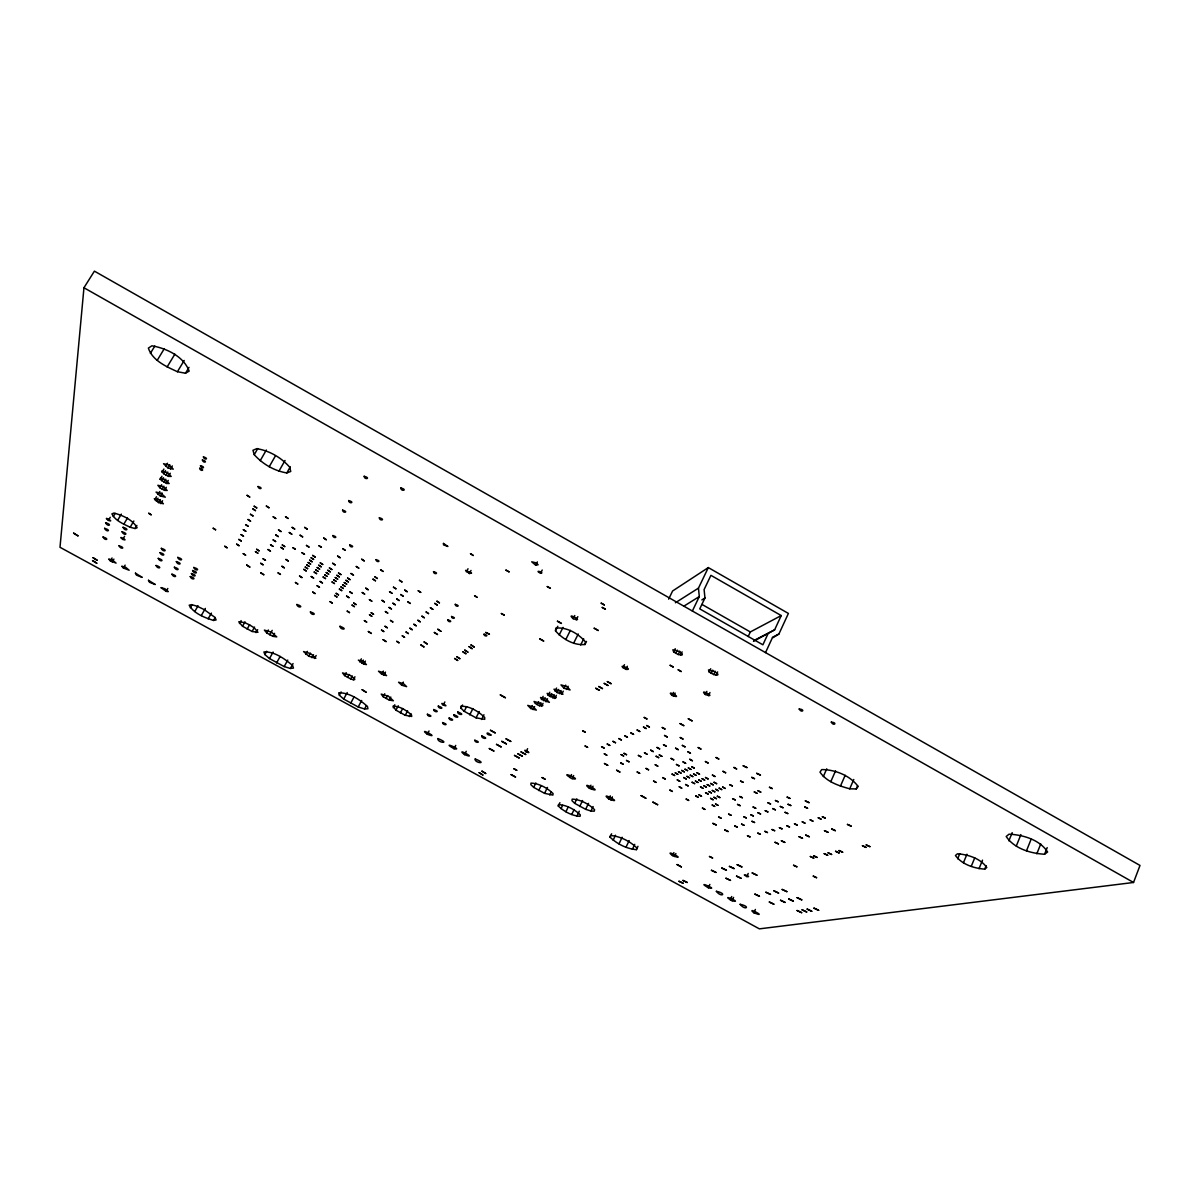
<?xml version="1.0" encoding="UTF-8"?>
<svg xmlns="http://www.w3.org/2000/svg" width="1200" height="1200" viewBox="0 0 1200 1200"><rect width="100%" height="100%" fill="white"/><g stroke="black" fill="none" stroke-linecap="round" stroke-linejoin="round"><path stroke-width="1.5" d="M83.955 287.745L60 547.29L759.375 928.86L1133.535 882.48L1140 865.44L94.41 271.14L83.955 287.745L1133.535 882.48M555.495 630.87L555.78 628.14C566.88 626.88 578.325 633.57 585.39 641.835L584.97 644.505C573.9 645.63 562.605 639.045 555.495 630.87L557.805 626.265M558.285 806.025L558.51 804.57C566.625 805.05 574.545 809.325 580.335 814.92L580.05 816.345C571.95 815.82 564.09 811.575 558.285 806.025L559.92 802.68M610.035 837.135L610.5 835.5C620.31 836.28 630.015 841.185 636.975 848.07L636.405 849.66C626.64 848.805 617.01 843.945 610.035 837.135L611.61 833.805M1044.57 854.235L1047.615 852.015C1039.785 839.7 1023.03 834.855 1009.035 834.18L1006.2 836.49C1014.195 848.625 1030.635 853.44 1044.57 854.235L1047.195 847.62M1036.83 853.785L1040.76 843.9M1026.495 850.785L1031.085 839.31M1016.295 846.06L1020.9 834.6M1008.885 840.855L1012.185 832.65M984.72 869.13L986.805 867.495C980.445 858.435 968.115 854.505 957.405 853.815L955.455 855.51C961.89 864.465 974.055 868.365 984.72 869.13L986.13 865.695M971.235 866.385L974.745 857.835M979.02 868.725L982.515 860.145M963.45 862.755L966.945 854.22M957.675 858.78L959.775 853.65M849.72 788.805L856.215 788.94L858.15 786.465C850.035 775.485 835.17 769.59 821.715 769.575L819.99 772.125C826.605 781.89 838.845 785.805 849.72 788.805L853.785 779.475M856.215 788.94L857.58 785.805M840.42 786.15L845.175 775.305M830.79 781.68L835.56 770.835M823.32 776.565L826.74 768.81M753.9 912.795C745.05 905.67 769.395 918.705 753.9 912.795L755.385 909.45M732.09 900.75C744.36 903.765 717.765 892.395 732.09 900.75L733.59 897.405M746.82 876.57C753.315 877.575 738.885 872.19 746.82 876.57L748.215 873.45M730.23 899.865L731.745 896.52M708.345 887.76C720.495 890.715 693.93 879.36 708.345 887.76L709.86 884.415M672.525 855.585C662.13 847.545 689.31 861.825 672.525 855.585L673.905 852.6M674.505 856.53L675.885 853.53M765.525 652.605L772.215 638.115L778.905 634.035L788.4 613.44L708.315 567.585L672.6 590.985L668.64 599.145M767.94 633.915L762.885 644.805L699.75 608.88L704.955 598.005L704.1 589.575L710.925 575.34L781.23 615.57L774.63 629.835L753.495 641.355M748.185 636.525L750.315 631.95L781.23 615.57M713.745 674.565L717.615 675.06L717.93 674.25L714.9 671.565L708.495 669.9L709.2 672L713.745 674.565L715.275 671.31M632.385 849.345L634.725 844.35M705.375 694.515C697.5 687.21 718.74 699 705.375 694.515L706.86 691.365M716.085 675.165L717.615 671.91M636.405 849.66L637.965 846.315M708.495 695.67L709.98 692.505M626.01 847.23L629.145 840.6M709.2 672L710.73 668.73M711.225 673.395L712.755 670.14M613.14 840.21L615.495 835.23M618.99 843.9L622.125 837.27M672.165 695.475C664.35 688.35 685.065 699.84 672.165 695.475L673.62 692.385M673.74 696.195L675.195 693.12M608.79 798.96C597.72 789.96 626.085 805.365 608.79 798.96L610.29 795.855M678.24 654.525L682.05 654.99L682.32 654.15L679.215 651.42L672.87 649.8L673.665 651.945L678.24 654.525L679.8 651.27M610.92 799.965L612.405 796.845M680.55 655.125L682.11 651.855M590.97 811.035L594.255 811.185L594.6 809.715C588.72 803.91 580.53 799.53 572.205 799.11L571.935 800.61L574.665 803.325L585.645 809.325L590.97 811.035L593.115 806.55M692.37 611.025L699.3 596.565L698.46 588.135L708.315 567.585M673.665 651.945L675.225 648.69M675.72 653.37L677.28 650.115M589.425 788.325C578.235 779.235 606.615 794.685 589.425 788.325L590.925 785.205M576.885 816.18L579.3 811.17M591.54 789.315L593.04 786.21M585.645 809.325L588.51 803.355M574.665 803.325L576.84 798.84M571.71 814.5L574.125 809.505M579.69 806.505L582.57 800.535M572.115 778.65C584.985 781.185 555.285 768.705 572.115 778.65L573.63 775.53M625.845 669.345C635.475 670.335 613.725 662.025 625.845 669.345L627.345 666.27M561 808.65L562.62 805.32M565.905 811.74L568.335 806.745M622.965 667.725L624.465 664.665M570 777.645L571.515 774.54M544.56 793.335L552.885 795.09L553.095 793.59C547.23 787.935 539.22 783.45 530.985 783.105L530.85 784.65L533.67 787.365L544.56 793.335L547.455 787.44M549.765 795L551.205 792.045M533.67 787.365L535.845 782.955M538.68 790.545L540.855 786.12M526.065 751.8C520.68 747.135 534.45 755.04 526.065 751.8L527.61 748.68M557.1 692.55L553.98 689.19L559.89 690.855L562.995 694.2L557.1 692.55L558.66 689.415M580.665 644.985L583.71 638.85M554.805 698.415L556.17 697.59L552.99 695.04L547.17 693.39L548.235 695.34L554.805 698.415L556.335 695.325M559.53 693.675L561.09 690.555M584.97 644.505L586.5 641.43M564.105 688.29L560.97 684.885L566.97 686.55L570.09 689.955L564.105 688.29L565.68 685.125M561.69 694.29L563.25 691.155M566.58 689.445L568.14 686.28M541.605 699.405L540.54 697.485L546.27 699.12L549.345 702.36L541.605 699.405L543.12 696.345M539.46 705.765L542.835 705.585L539.715 703.095L534.06 701.475L535.125 703.365L539.46 705.765L540.975 702.75M543.615 700.725L545.145 697.68M541.53 706.365L543.045 703.335M573.66 643.155L578.235 633.975M548.235 695.34L549.78 692.25M545.985 701.835L547.515 698.79M550.275 696.69L551.82 693.6M555.045 691.185L556.59 688.05M552.675 697.815L554.22 694.725M573.18 618.69C564.615 610.905 586.26 623.025 573.18 618.69L574.77 615.54M530.79 708.525L527.745 705.375L533.31 706.98L536.34 710.13L530.79 708.525L532.29 705.54M565.815 639.51L570.39 630.36M576.27 619.815L577.845 616.65M533.1 709.605L534.6 706.62M537.12 704.67L538.635 701.655M559.17 635.025L563.01 627.39M476.055 717.84L484.71 719.34L484.695 717.45C478.44 711.36 469.785 706.005 460.86 706.215L460.95 708.165L464.205 711.315L476.055 717.84L479.265 711.555M481.545 719.49L483.945 714.75M464.55 754.62C453.96 746.325 479.265 760.2 464.55 754.62L466.23 751.29M540.555 573.285C545.79 572.85 532.89 569.13 540.555 573.285L542.22 570.03M469.725 714.855L472.935 708.57M454.02 748.74C464.565 750.795 438.975 739.905 454.02 748.74L455.73 745.41M460.95 708.165L462.57 705M535.665 565.2L538.11 564.735L535.83 562.77L531.72 561.81L535.665 565.2L537.345 561.915M464.205 711.315L466.62 706.605M427.32 734.28C416.505 725.835 441.945 739.815 427.32 734.28L429.045 730.95M443.235 705.06C437.46 700.215 451.53 708.18 443.235 705.06L444.855 701.94M405.27 715.29L411.72 716.46L411.51 714.96C406.5 710.43 399.93 706.125 393 706.215L395.955 710.19L405.27 715.29L407.58 710.865M409.425 716.58L410.97 713.61M395.955 710.19L398.265 705.765M469.395 573.525L471.555 573.105L465.57 570.345L469.395 573.525L471.015 570.435M400.335 712.965L402.66 708.54M401.73 685.2L398.58 682.23L403.485 683.67L406.62 686.64L401.73 685.2L403.365 682.095M393.255 707.73L394.815 704.775M466.41 571.845L468.03 568.755M383.175 696.735L381.225 694.11L388.575 696.33L393.375 700.77L389.235 700.05L383.175 696.735L384.765 693.75M386.04 698.535L387.615 695.565M389.235 700.05L390.81 697.065M381.705 674.19L378.495 671.19L383.37 672.615L386.58 675.63L381.705 674.19L383.355 671.1M364.56 708.96L367.935 708.75L367.425 706.395C359.55 699.525 349.47 692.61 338.715 692.805L339.36 695.205L343.71 699.075L358.215 706.995L364.56 708.96L366.285 705.69M383.835 675.195L385.47 672.105M358.215 706.995L361.68 700.47M353.34 679.74L354.735 679.605L354.51 678.57L349.785 675.075L342.525 672.9L344.61 675.6L350.7 678.945L353.34 679.74L354.945 676.755M343.71 699.075L347.205 692.55M363.75 664.155L366.45 664.575L363.195 661.53L358.365 660.12L363.75 664.155L365.4 661.065M350.595 703.395L354.075 696.87M344.61 675.6L346.2 672.63M347.505 677.43L349.095 674.445M339.36 695.205L341.115 691.935M350.7 678.945L352.29 675.96M359.715 661.935L361.365 658.845M361.62 663.165L363.285 660.06M308.73 656.19L303.585 651.57L310.74 653.67L315.87 658.305L308.73 656.19L310.35 653.22M311.925 657.705L313.545 654.72M314.535 658.485L316.155 655.5M290.355 668.46L293.46 668.085L292.635 665.535C284.7 658.845 274.65 651.42 263.91 651.945L264.87 654.54L269.505 658.575L284.175 666.585L290.355 668.46L293.04 663.555M305.79 654.345L307.425 651.375M284.175 666.585L287.76 660.075M276.555 662.97L280.14 656.475M272.91 636.33L276.765 636.885L271.47 632.16L264.39 630.105L266.745 632.955L272.91 636.33L274.56 633.36M264.87 654.54L266.67 651.27M269.505 658.575L273.105 652.065M266.745 632.955L268.395 629.985M269.715 634.83L272.19 630.36M252.075 631.47L257.955 632.295L254.265 627.855L249.615 624.93L244.635 622.575L238.77 621.795L242.535 626.25L252.075 631.47L254.535 627.06M256.035 632.625L257.67 629.67M242.535 626.25L245.01 621.84M247.14 629.13L249.6 624.735M239.46 623.55L241.125 620.61M213.57 620.445L216.105 619.935L215.04 617.445L204.045 609.51L197.085 606.21L191.625 604.65L189.165 605.205C194.025 613.665 204.6 617.61 213.57 620.445L215.205 617.565M201.27 615.615L205.365 608.415M286.8 472.935L290.745 471.465L289.665 467.145C281.22 457.56 269.43 450.675 256.77 448.665L252.96 450.27L254.25 454.68C262.665 464.085 274.29 470.865 286.8 472.935L290.295 466.8M208.14 618.855L211.41 613.11M194.76 611.55L198.045 605.79M278.925 471.195L285.03 460.485M269.22 466.725L275.34 456.03M190.32 607.74L191.97 604.86M260.205 460.695L266.355 449.985M166.14 591.36L168.24 591.615L164.865 588.735L160.89 587.595L166.14 591.36L167.82 588.465M254.25 454.68L257.79 448.53M160.305 495.975L165.285 497.19L161.04 493.29L156.045 492.09L160.305 495.975L162.075 492.99M164.535 490.35L167.205 490.455L162.915 486.48L157.86 485.265L159.87 487.755L164.535 490.35L166.32 487.32M158.49 502.56L163.41 503.775L159.21 499.935L154.29 498.72L158.49 502.56L160.245 499.59M160.815 503.64L162.57 500.685M123.42 568.02L121.77 566.205L125.685 567.3L129.15 570.24L123.42 568.02L125.13 565.125M122.775 539.385C130.395 541.95 115.71 534.045 122.775 539.385L124.59 536.34M110.355 560.88L108.675 559.05L112.56 560.13L116.07 563.1L110.355 560.88L112.065 557.985M130.14 527.25L135.03 528.525L137.115 527.745C132.57 519.6 122.655 515.385 113.94 513.045L111.915 513.87C115.365 520.86 123.525 523.95 130.14 527.25L133.845 521.01M160.14 479.34L160.53 477.915L164.82 479.49L169.17 483.54L166.47 483.435L160.14 479.34L161.955 476.265M163.665 473.685L161.595 471.105L166.8 472.305L171.195 476.43L168.45 476.355L163.665 473.685L165.495 470.595M112.17 562.005L113.895 559.11M168 467.925L173.265 469.14L168.825 464.94L163.545 463.725L168 467.925L169.86 464.79M161.745 480.81L163.545 477.75M166.005 475.215L167.835 472.11M135.03 528.525L136.875 525.405M170.475 469.08L172.335 465.93M159.87 487.755L161.655 484.725M164.055 482.31L165.855 479.25M168.45 476.355L170.28 473.25M154.725 499.725L156.48 496.755M158.04 494.52L159.81 491.535M162.15 489.24L163.935 486.21M166.47 483.435L168.27 480.375M156.27 501.12L158.025 498.165M123.78 524.265L127.485 518.025M162.045 472.185L163.89 469.08M165.63 466.38L167.49 463.245M113.265 516.555L115.14 513.435M117.615 520.365L121.335 514.11M108.405 520.38C116.145 522.96 101.115 514.86 108.405 520.38L110.25 517.29M177.42 371.715L185.49 373.23L189.165 371.115C183.735 356.49 166.56 348.315 151.89 345.81L148.38 348.09C152.46 360.63 166.305 366.57 177.42 371.715L184.185 360.465M185.49 373.23L189.015 367.365M167.1 367.005L174.855 354.165M157.23 360.315L164.31 348.645M150.36 353.4L154.815 346.08M675.405 602.76L698.46 588.135M683.91 606.135L699.3 596.565M701.835 599.925L704.955 598.005M753.615 640.665L774.63 629.835M772.365 637.35L778.905 634.035M702.015 604.44L750.315 631.95M489.405 634.185L485.715 632.475L489.405 634.185M489.315 748.53L493.845 751.005L489.315 748.53M490.47 730.29L495.165 732.87L490.47 730.29M490.95 735.03C486.045 735.66 485.52 730.155 490.95 735.03M496.515 744.375L501.09 746.895L496.515 744.375M501.375 613.53L504.255 615.135L501.375 613.53M500.34 694.92L505.38 697.71L500.34 694.92M505.965 570.12L509.055 571.86L505.965 570.12M501.78 741.345L506.415 743.895L501.78 741.345M506.085 738.87L510.765 741.435L506.085 738.87M511.125 774.615L515.52 777.015L511.125 774.615M513.78 768.66L516.735 770.28L513.78 768.66M514.515 755.43L519.09 757.935L514.515 755.43M517.77 753.705L522.36 756.225L517.77 753.705M521.07 751.935L525.69 754.485L521.07 751.935M539.835 638.895L543.63 641.025L539.835 638.895M547.275 586.56L550.365 588.3L547.275 586.56M557.445 621.21L561.39 623.415L557.445 621.21M542.115 777.585L545.115 779.22L542.115 777.585M594.21 628.23L598.215 630.48L594.21 628.23M601.2 603.165L604.32 604.92L601.2 603.165M602.25 607.44L605.355 609.195L602.25 607.44M582.66 730.77L585.195 732.165L582.66 730.77M595.74 688.275L599.385 690.315L595.74 688.275M585.12 745.995L587.595 747.36L585.12 745.995M598.785 686.52L602.46 688.575L598.785 686.52M604.23 683.4L607.935 685.47L604.23 683.4M607.365 681.6L611.085 683.685L607.365 681.6M601.605 746.67L604.095 748.05L601.605 746.67M604.32 753.825L606.795 755.19L604.32 753.825M607.245 744.03L609.765 745.425L607.245 744.03M604.485 763.53L607.725 765.33L604.485 763.53M612.99 741.33L615.525 742.74L612.99 741.33M618.855 738.585L621.42 740.01L618.855 738.585M624.825 735.795L627.42 737.235L624.825 735.795M616.635 770.235L619.86 772.02L616.635 770.235M621.12 754.605L623.625 755.985L621.12 754.605M620.775 762.915L623.25 764.28L620.775 762.915M624.03 753.33L626.535 754.71L624.03 753.33M630.915 732.93L633.54 734.385L630.915 732.93M626.535 760.47L629.025 761.835L626.535 760.47M637.14 730.02L639.78 731.49L637.14 730.02M644.22 717.435L646.935 718.95L644.22 717.435M643.485 727.05L646.155 728.535L643.485 727.05M646.71 725.535L649.395 727.035L646.71 725.535M638.385 755.415L640.92 756.81L638.385 755.415M637.2 772.005L639.66 773.355L637.2 772.005M670.155 665.295L673.14 666.975L670.155 665.295M644.475 752.805L647.04 754.23L644.475 752.805M650.7 750.15L653.28 751.59L650.7 750.15M646.095 768.435L648.585 769.815L646.095 768.435M678.21 669.84L681.195 671.52L678.21 669.84M662.265 727.5L664.98 729L662.265 727.5M641.115 795.615L645.84 798.225L641.115 795.615M657.03 747.45L659.64 748.89L657.03 747.45M656.13 756.24L658.695 757.665L656.13 756.24M664.56 735.48L667.23 736.965L664.56 735.48M655.245 764.76L657.78 766.155L655.245 764.76M659.295 754.935L661.875 756.36L659.295 754.935M663.51 744.69L666.135 746.145L663.51 744.69M653.565 781.05L656.025 782.4L653.565 781.05M680.1 723.585L683.76 725.64L680.1 723.585M652.92 802.125L657.645 804.72L652.92 802.125M662.685 777.615L665.175 778.995L662.685 777.615M671.115 758.4L673.71 759.84L671.115 758.4M675.6 748.185L678.24 749.655L675.6 748.185M680.265 737.535L682.965 739.035L680.265 737.535M688.32 718.785L692.04 720.87L688.32 718.785M682.35 745.395L685.02 746.88L682.35 745.395M672.075 774.09L674.595 775.485L672.075 774.09M676.455 764.46L679.035 765.885L676.455 764.46M675.27 772.89L677.79 774.285L675.27 772.89M669.9 790.08L672.345 791.43L669.9 790.08M678.48 771.675L681.03 773.085L678.48 771.675M683.04 761.895L685.635 763.335L683.04 761.895M687.795 751.71L690.435 753.195L687.795 751.71M677.28 779.91L679.785 781.29L677.28 779.91M681.735 770.445L684.3 771.87L681.735 770.445M685.02 769.215L687.585 770.64L685.02 769.215M689.76 759.285L692.385 760.74L689.76 759.285M679.245 786.78L681.72 788.145L679.245 786.78M683.7 777.555L686.22 778.965L683.7 777.555M688.335 767.97L690.915 769.395L688.335 767.97M698.205 747.54L700.905 749.04L698.205 747.54M686.955 776.37L689.505 777.78L686.955 776.37M691.695 766.71L694.275 768.15L691.695 766.71M685.62 784.53L688.125 785.91L685.62 784.53M690.255 775.17L692.805 776.595L690.255 775.17M693.57 773.955L696.135 775.38L693.57 773.955M692.115 782.235L694.65 783.63L692.115 782.235M696.93 772.74L699.51 774.165L696.93 772.74M686.19 799.08L688.635 800.43L686.19 799.08M695.415 781.065L697.95 782.475L695.415 781.065M705.42 761.535L708.075 763.005L705.42 761.535M698.745 779.895L701.295 781.305L698.745 779.895M702.12 778.695L704.67 780.12L702.12 778.695M695.745 795.915L698.22 797.28L695.745 795.915M700.53 786.9L703.05 788.295L700.53 786.9M705.51 777.495L708.075 778.935L705.51 777.495M699 794.835L701.49 796.215L699 794.835M716.1 757.515L718.785 759L716.1 757.515M703.875 785.76L706.395 787.155L703.875 785.76M707.235 784.605L709.785 786.015L707.235 784.605M712.41 775.065L715.005 776.505L712.41 775.065M705.585 792.66L708.09 794.055L705.585 792.66M710.64 783.435L713.205 784.86L710.64 783.435M708.93 791.55L711.45 792.945L708.93 791.55M714.075 782.265L716.64 783.69L714.075 782.265M702.435 808.065L704.865 809.415L702.435 808.065M712.305 790.44L714.84 791.835L712.305 790.44M677.115 864.57L681.39 866.91L677.115 864.57M723.015 771.315L725.64 772.785L723.015 771.315M710.595 798.36L713.085 799.74L710.595 798.36M715.71 789.3L718.26 790.71L715.71 789.3M713.94 797.295L716.445 798.675L713.94 797.295M719.16 788.16L721.71 789.585L719.16 788.16M712.215 805.035L714.675 806.4L712.215 805.035M717.315 796.2L719.835 797.595L717.315 796.2M722.64 787.02L725.205 788.445L722.64 787.02M715.53 804L718.02 805.365L715.53 804M733.95 767.46L736.62 768.945L733.95 767.46M678.975 881.265L683.22 883.29L678.975 881.265M729.69 784.68L732.375 785.925L729.69 784.68M682.95 880.425L687.225 882.465L682.95 880.425M712.89 823.38L716.19 824.94L712.89 823.38M743.22 765.825L746.955 767.565L743.22 765.825M718.635 817.02L721.155 818.205L718.635 817.02M740.55 781.08L743.265 782.355L740.55 781.08M732.63 798.69L735.27 799.92L732.63 798.69M728.64 814.125L731.19 815.31L728.64 814.125M739.71 796.5L742.365 797.745L739.71 796.5M751.74 777.375L754.5 778.665L751.74 777.375M737.55 804.435L740.16 805.665L737.55 804.435M709.485 856.5L712.575 857.97L709.485 856.5M724.83 829.965L728.115 831.525L724.83 829.965M756.69 773.34L760.425 775.08L756.69 773.34M799.185 709.02C801.6 713.58 805.89 709.44 799.185 709.02M734.79 825.96L737.31 827.13L734.79 825.96M754.29 791.97L757.005 793.245L754.29 791.97M711.435 870.285L715.95 872.43L711.435 870.285M758.025 790.815L760.755 792.09L758.025 790.815M743.73 816.72L746.295 817.92L743.73 816.72M741.57 824.115L744.105 825.315L741.57 824.115M753.105 807.015L755.745 808.245L753.105 807.015M750.765 814.74L753.36 815.97L750.765 814.74M769.47 787.275L772.245 788.565L769.47 787.275M721.815 868.035L726.39 870.21L721.815 868.035M751.98 821.295L754.56 822.495L751.98 821.295M757.92 812.73L760.56 813.96L757.92 812.73M747.495 835.725L750 836.91L747.495 835.725M767.865 802.725L770.55 803.985L767.865 802.725M729.42 866.385L734.055 868.59L729.42 866.385M765.24 810.675L767.895 811.92L765.24 810.675M716.37 891.3C721.335 897.93 727.665 893.685 716.37 891.3M725.97 878.25L730.47 880.395L725.97 878.25M775.455 800.52L778.185 801.795L775.455 800.52M737.19 864.705L741.87 866.925L737.19 864.705M772.695 808.59L775.38 809.835L772.695 808.59M757.83 833.115L760.365 834.3L757.83 833.115M831.285 722.13C833.61 726.69 838.08 722.58 831.285 722.13M780.3 806.445L783.015 807.72L780.3 806.445M764.88 831.33L767.445 832.53L764.88 831.33M787.155 797.13L789.93 798.42L787.155 797.13M736.545 876.12L741.12 878.295L736.545 876.12M788.055 804.27L790.8 805.545L788.055 804.27M772.065 829.515L774.66 830.715L772.065 829.515M785.085 812.31L787.785 813.57L785.085 812.31M779.4 827.655L782.01 828.87L779.4 827.655M752.22 872.97L756.915 875.19L752.22 872.97M775.05 842.295L778.425 843.885L775.05 842.295M786.87 825.765L789.51 826.995L786.87 825.765M805.35 800.91L809.085 802.65L805.35 800.91M781.38 840.81L784.8 842.415L781.38 840.81M804.795 806.955L807.555 808.26L804.795 806.955M794.49 823.83L797.145 825.075L794.49 823.83M740.145 904.29C744.975 910.83 751.515 906.75 740.145 904.29M802.26 821.865L804.945 823.125L802.26 821.865M754.92 894.12L759.42 896.265L754.92 894.12M810.18 819.855L812.91 821.13L810.18 819.855M798.99 836.67L802.485 838.305L798.99 836.67M818.265 817.8L821.025 819.09L818.265 817.8M805.74 835.08L809.265 836.73L805.74 835.08M822.375 816.765L825.135 818.055L822.375 816.765M765.9 892.245L770.49 894.405L765.9 892.245M773.955 890.85L778.59 893.055L773.955 890.85M793.575 865.26L796.875 866.805L793.575 865.26M824.49 830.655L828.105 832.35L824.49 830.655M769.335 902.04L773.85 904.17L769.335 902.04M782.175 889.44L786.87 891.66L782.175 889.44M831.69 828.96L835.335 830.67L831.69 828.96M810.345 856.5L813.75 858.105L810.345 856.5M813.675 855.81L817.095 857.43L813.675 855.81M780.525 900.27L785.115 902.43L780.525 900.27M847.455 824.415L851.19 826.155L847.455 824.415M824.205 853.635L827.67 855.27L824.205 853.635M788.73 898.98L793.365 901.17L788.73 898.98M828.105 852.825L831.6 854.46L828.105 852.825M813.285 876.135L816.585 877.695L813.285 876.135M835.575 851.28L839.1 852.93L835.575 851.28M797.1 897.645L801.78 899.865L797.1 897.645M839.115 850.545L842.655 852.21L839.115 850.545M797.115 910.515L801.675 912.675L797.115 910.515M802.095 909.81L806.7 911.985L802.095 909.81M862.455 845.715L866.1 847.41L862.455 845.715M807.15 909.09L811.77 911.28L807.15 909.09M866.22 844.935L869.895 846.645L866.22 844.935M813.975 908.13L818.655 910.335L813.975 908.13M203.415 456.9C204.27 460.74 209.895 458.625 203.415 456.9M202.395 459.99C203.25 463.8 208.83 461.7 202.395 459.99M200.49 465.705C201.36 469.44 206.85 467.4 200.49 465.705M199.635 468.3C200.505 472.02 205.95 470.01 199.635 468.3M73.62 533.145L77.97 535.86L73.62 533.145M105.615 522.72C107.4 527.145 113.265 524.955 105.615 522.72M104.61 528.315C106.395 532.665 112.17 530.535 104.61 528.315M148.755 513.27L151.14 514.785L148.755 513.27M123.045 527.295C124.74 531.735 130.785 529.545 123.045 527.295M103.05 537C104.835 541.23 110.46 539.19 103.05 537M122.07 531.765C123.78 536.145 129.735 534.015 122.07 531.765M258.045 486.51C258.675 490.215 264.57 488.265 258.045 486.51M247.11 495.315L249.705 497.04L247.11 495.315M119.04 545.775C120.75 549.945 126.465 547.965 119.04 545.775M93.06 557.715L97.275 560.34L93.06 557.715M92.58 560.61L96.765 563.205L92.58 560.61M254.175 506.22L256.755 507.9L254.175 506.22M252.93 508.935L255.48 510.615L252.93 508.935M266.355 506.055L268.935 507.765L266.355 506.055M250.455 514.275L252.99 515.94L250.455 514.275M364.185 476.265C364.275 480.345 371.61 478.2 364.185 476.265M213.195 528.225L215.61 529.785L213.195 528.225M248.04 519.51L250.545 521.16L248.04 519.51M161.325 548.34C162.825 552.66 169.11 550.62 161.325 548.34M245.655 524.64L248.145 526.26L245.655 524.64M160.02 552.615C161.52 556.86 167.715 554.88 160.02 552.615M273.195 516.81L275.745 518.49L273.195 516.81M243.345 529.68L245.79 531.27L243.345 529.68M285.54 516.75L288.105 518.445L285.54 516.75M158.25 558.36C159.75 562.53 165.855 560.61 158.25 558.36M348.675 500.565C348.885 504.36 355.71 502.44 348.675 500.565M241.065 534.6L243.495 536.175L241.065 534.6M400.875 487.965C400.77 492.015 408.435 489.945 400.875 487.965M177.795 557.4C179.205 561.66 185.595 559.695 177.795 557.4M238.83 539.43L241.245 540.99L238.83 539.43M156.06 565.485C157.575 569.55 163.53 567.705 156.06 565.485M342.585 510.105C342.825 513.795 349.455 511.965 342.585 510.105M278.52 529.89L281.025 531.54L278.52 529.89M135.45 573.165L136.47 575.145L142.2 577.38L135.45 573.165M224.73 546.27L227.085 547.785L224.73 546.27M176.34 561.585C177.75 565.785 184.065 563.865 176.34 561.585M292.155 527.37L294.69 529.035L292.155 527.37M236.64 544.155L239.025 545.7L236.64 544.155M275.82 534.96L278.295 536.58L275.82 534.96M304.665 527.415L307.215 529.11L304.665 527.415M289.275 532.53L291.78 534.18L289.275 532.53M174.375 567.21C175.8 571.335 181.995 569.475 174.375 567.21M273.165 539.925L275.625 541.53L273.165 539.925M300.12 535.2L302.64 536.865L300.12 535.2M270.57 544.785L273 546.36L270.57 544.785M256.635 549.285L259.035 550.845L256.635 549.285M148.5 580.305L149.475 582.27L155.235 584.505L148.5 580.305M193.815 567.465C195.15 571.65 201.615 569.76 193.815 567.465M243.24 553.635L245.595 555.15L243.24 553.635M171.945 574.185C173.37 578.205 179.43 576.42 171.945 574.185M255.45 551.625L257.85 553.155L255.45 551.625M282.3 544.995L284.76 546.6L282.3 544.995M379.35 517.785C379.41 521.49 386.4 519.69 379.35 517.785M192.615 570.525C193.95 574.665 200.355 572.82 192.615 570.525M268.02 549.54L270.435 551.115L268.02 549.54M280.95 547.41L283.395 549L280.95 547.41M191.43 573.555C192.765 577.65 199.11 575.835 191.43 573.555M323.73 538.05L326.28 539.73L323.73 538.05M332.865 535.545C333.18 538.965 339.375 537.345 332.865 535.545M292.845 547.65L295.305 549.255L292.845 547.65M190.26 576.54C191.595 580.59 197.88 578.805 190.26 576.54M306.465 545.43L308.955 547.065L306.465 545.43M263.085 558.795L265.455 560.325L263.085 558.795M246.705 565.035L249.81 567.03L246.705 565.035M318.9 545.655L321.39 547.305L318.9 545.655M260.685 563.28L263.04 564.795L260.685 563.28M302.01 552.735L304.455 554.34L302.01 552.735M285.93 559.47L288.33 561.03L285.93 559.47M349.68 544.92C349.92 548.31 356.205 546.735 349.68 544.92M312.675 555.435L315.12 557.04L312.675 555.435M342.75 548.655L345.27 550.335L342.75 548.655M311.145 557.82L313.59 559.425L311.145 557.82M281.955 566.28L284.325 567.825L281.955 566.28M309.645 560.175L312.09 561.765L309.645 560.175M260.7 572.76L263.775 574.74L260.7 572.76M308.16 562.515L310.59 564.09L308.16 562.515M337.62 556.095L340.11 557.73L337.62 556.095M306.69 564.825L309.105 566.385L306.69 564.825M278.085 572.895L280.425 574.41L278.085 572.895M320.28 562.89L322.725 564.495L320.28 562.89M305.235 567.105L307.635 568.665L305.235 567.105M318.735 565.23L321.165 566.805L318.735 565.23M303.795 569.37L306.18 570.93L303.795 569.37M332.64 563.28L335.1 564.9L332.64 563.28M317.205 567.525L319.62 569.1L317.205 567.525M315.69 569.82L318.09 571.38L315.69 569.82M361.71 559.23L364.215 560.895L361.71 559.23M329.415 567.96L331.845 569.55L329.415 567.96M314.19 572.07L316.59 573.63L314.19 572.07M299.55 576.03L301.905 577.56L299.55 576.03M327.81 570.27L330.24 571.845L327.81 570.27M443.46 543.435L443.55 544.905L447.915 546.48L443.46 543.435M376.02 559.62C376.14 562.935 382.575 561.465 376.02 559.62M326.235 572.55L328.65 574.11L326.235 572.55M311.235 576.525L313.605 578.07L311.235 576.525M356.28 566.49L358.755 568.11L356.28 566.49M324.675 574.8L327.075 576.36L324.675 574.8M295.44 582.495L297.765 583.995L295.44 582.495M338.52 573.015L340.935 574.605L338.52 573.015M323.13 577.035L325.515 578.58L323.13 577.035M336.885 575.295L339.285 576.87L336.885 575.295M351.03 573.51L353.46 575.115L351.03 573.51M335.265 577.545L337.665 579.12L335.265 577.545M320.1 581.43L322.455 582.975L320.1 581.43M333.66 579.78L336.045 581.34L333.66 579.78M380.61 569.775L383.1 571.425L380.61 569.775M347.61 578.07L350.025 579.66L347.61 578.07M332.07 581.985L334.44 583.53L332.07 581.985M317.115 585.75L319.455 587.265L317.115 585.75M345.93 580.32L348.33 581.895L345.93 580.32M470.505 553.65L473.19 555.465L470.505 553.65M344.265 582.555L346.665 584.115L344.265 582.555M374.895 576.84L377.355 578.475L374.895 576.84M342.615 584.745L345 586.305L342.615 584.745M373.035 579.15L375.48 580.77L373.035 579.15M312.75 592.065L315.06 593.55L312.75 592.065M340.98 586.935L343.35 588.48L340.98 586.935M339.375 589.095L341.73 590.625L339.375 589.095M433.53 571.635C433.38 574.965 440.37 573.555 433.53 571.635M399.45 580.275L401.94 581.925L399.45 580.275M336.18 593.34L338.52 594.87L336.18 593.34M365.76 588.165L368.16 589.725L365.76 588.165M349.89 591.87L352.26 593.415L349.89 591.87M334.62 595.44L336.945 596.955L334.62 595.44M296.895 604.5C297.66 608.595 305.145 606.945 296.895 604.5M362.235 592.53L364.62 594.075L362.235 592.53M346.59 596.115L348.93 597.645L346.59 596.115M393.45 587.175L395.895 588.795L393.45 587.175M330 601.605L332.31 603.09L330 601.605M389.565 591.66L391.98 593.25L389.565 591.66M404.745 590.085L407.19 591.705L404.745 590.085M369.42 599.625L371.79 601.17L369.42 599.625M418.245 590.76L420.705 592.395L418.245 590.76M353.73 603.06L356.055 604.575L353.73 603.06M400.71 594.555L403.14 596.16L400.71 594.555M310.395 611.94C311.085 615.99 318.66 614.415 310.395 611.94M352.08 605.1L354.39 606.615L352.08 605.1M382.005 600.36L384.375 601.905L382.005 600.36M396.765 598.935L399.165 600.525L396.765 598.935M347.22 611.13L349.5 612.6L347.22 611.13M392.895 603.225L395.28 604.785L392.895 603.225M407.88 601.86L410.28 603.435L407.88 601.86M389.1 607.44L391.455 608.97L389.1 607.44M436.98 601.2L439.425 602.835L436.98 601.2M371.22 612.75L373.53 614.25L371.22 612.75M474.63 595.68L477.15 597.375L474.63 595.68M385.395 611.55L387.72 613.08L385.395 611.55M369.495 614.745L371.79 616.245L369.495 614.745M434.76 603.405L437.205 605.025L434.76 603.405M430.41 607.755L432.825 609.36L430.41 607.755M455.28 604.335C455.07 607.41 461.91 606.24 455.28 604.335M364.38 620.61L366.66 622.08L364.38 620.61M426.15 612.015L428.535 613.59L426.15 612.015M340.02 626.295C339.915 630.18 349.44 629.85 340.02 626.295M390.51 620.445L392.82 621.945L390.51 620.445M421.965 616.185L424.335 617.745L421.965 616.185M417.87 620.265L420.225 621.81L417.87 620.265M385.05 626.28L387.33 627.765L385.05 626.28M451.56 616.485C451.38 619.455 458.025 618.36 451.56 616.485M413.85 624.27L416.19 625.8L413.85 624.27M368.355 631.515L371.34 633.435L368.355 631.515M447.9 619.89C447.75 622.815 454.305 621.75 447.9 619.89M381.51 630.075L383.76 631.545L381.51 630.075M409.92 628.2L412.23 629.7L409.92 628.2M406.065 632.04L408.36 633.54L406.065 632.04M437.805 629.265L440.925 631.32L437.805 629.265M402.285 635.82L404.55 637.29L402.285 635.82M383.1 639.66L386.07 641.58L383.1 639.66M434.355 632.475L437.46 634.5L434.355 632.475M396.75 641.34L398.985 642.795L396.75 641.34M424.125 641.97L427.155 643.95L424.125 641.97M484.05 634.185C483.75 637.065 490.56 636.09 484.05 634.185M420.93 644.955L423.93 646.92L420.93 644.955M471.03 644.97L474.12 647.01L471.03 644.97M469.035 646.62L472.125 648.645L469.035 646.62M464.805 650.115L467.865 652.125L464.805 650.115M462.84 651.735L465.885 653.73L462.84 651.735M456.81 656.715L459.825 658.695L456.81 656.715M454.65 658.5L457.665 660.45L454.65 658.5M362.145 689.715L366.135 692.235L362.145 689.715M438.285 706.11C438.285 709.41 446.34 708.645 438.285 706.11M433.68 709.545C433.71 712.8 441.63 712.05 433.68 709.545M457.785 711.945C456.975 715.065 467.04 715.575 457.785 711.945M427.395 714.24C427.47 717.42 435.21 716.715 427.395 714.24M453.9 714.675C453.12 717.75 463.05 718.29 453.9 714.675M449.115 718.02C449.07 721.215 457.095 720.54 449.115 718.02M442.605 722.58C442.605 725.7 450.435 725.07 442.605 722.58M481.815 735.96C480.855 738.84 490.905 739.575 481.815 735.96M437.97 738.57C436.995 742.935 451.65 744.105 437.97 738.57M474.825 740.235C474.645 743.25 482.7 742.77 474.825 740.235M475.245 758.955C473.91 763.095 489.015 764.55 475.245 758.955M481.98 771.15L485.7 773.49L481.98 771.15M479.16 772.665L482.865 774.99L479.16 772.665"/></g></svg>
